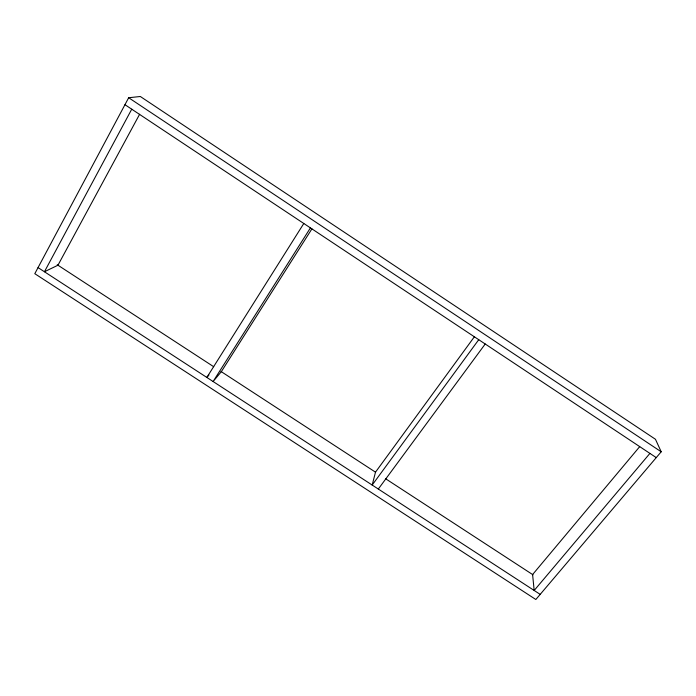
<?xml version="1.0" encoding="UTF-8"?>
<svg xmlns="http://www.w3.org/2000/svg" width="696" height="696" viewBox="0 0 696 696"><rect width="100%" height="100%" fill="white"/><g stroke="black" fill="none" stroke-linecap="round" stroke-linejoin="round"><path stroke-width="1.04" d="M128.673 97.736L34.8 273.693L535.842 599.5L661.2 451.782L655.458 439.272L140.322 96.5L128.673 97.736L661.2 451.782M131.735 109.194L44.44 271.753L57.959 265.211L139.626 114.266M303.804 223.486L206.843 377.45L208.948 375.014M310.425 227.888L213.098 381.521L221.319 371.681L311.93 228.836M474.359 336.803L375.501 472.158L372.186 485.042L478.744 339.691M378.32 489.036L485.216 343.998M639.676 446.675L532.597 574.539L534.18 590.469L649.916 453.4M38.054 267.603L540.183 594.375M57.229 264.741L213.689 366.705M220.963 371.447L375.596 472.227M385.61 478.744L532.962 574.783M124.967 104.696L656.258 457.611"/></g></svg>
